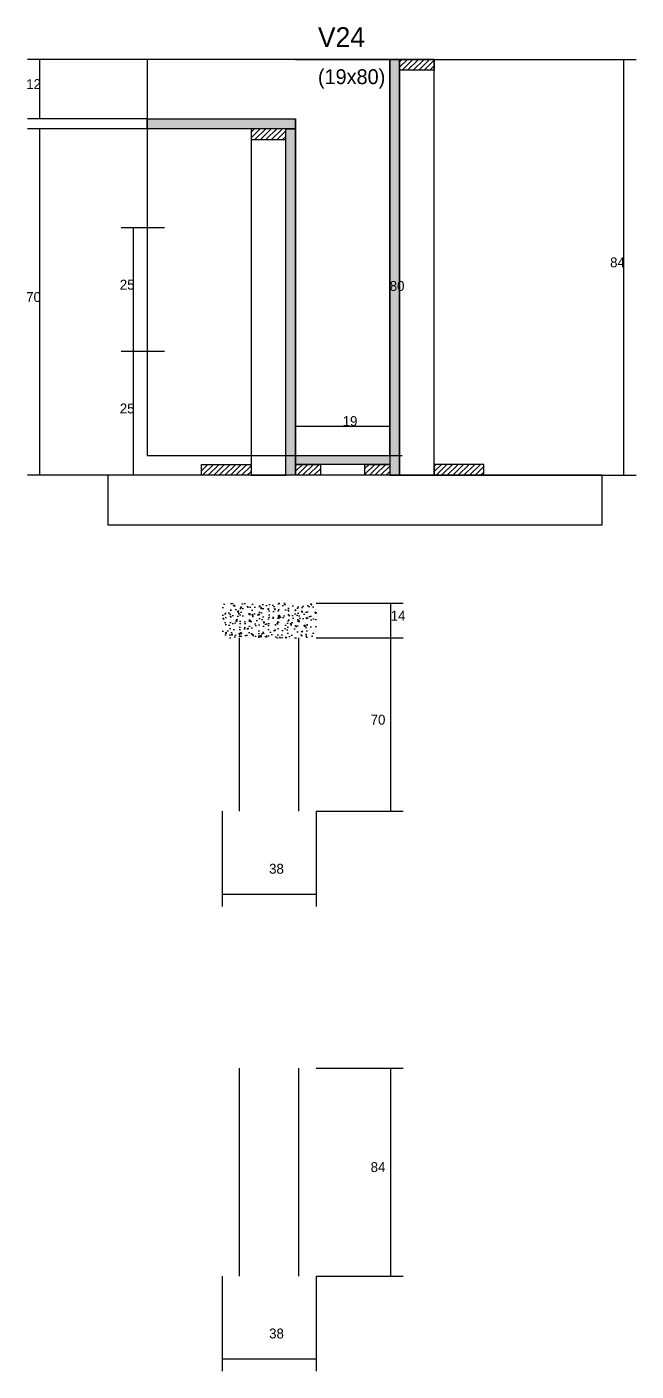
# Model space of a CAD drawing. Header units: metres. Extents: x 129177 to 131033, y 26891 to 28193.
# Drawn here: x 130787 to 131033, y 27603 to 28146 of the extents above; entities that cross this region are included whole.
import ezdxf

# ---------------------------------------------------------------- set-up
doc = ezdxf.new("R2010")
doc.units = ezdxf.units.M
for name, color, linetype in [('CONCRETO', 251, 'Continuous'), ('COTA', 4, 'Continuous'), ('Cota Seção (2x)', 4, 'Continuous'), ('Hachura', 253, 'Continuous'), ('Madeira', 126, 'Continuous'), ('Painéis', 200, 'Continuous'), ('SARR_2.2x7', 40, 'Continuous'), ('Texto Seção', 7, 'Continuous')]:
    doc.layers.add(name, color=color, linetype=linetype)

msp = doc.modelspace()

# ---------------------------------------------------------------- hatches: boundary and pattern name
at = {"layer": 'COTA'}
h = msp.add_hatch(dxfattribs=at)
h.set_pattern_fill('AR-CONC', scale=0.03)
h.paths.add_polyline_path([(130866.1, 27899), (130904.1, 27899), (130904.1, 27913), (130866.1, 27913)])
at = {"layer": 'Hachura'}
h = msp.add_hatch(color=8, dxfattribs=at)
h.dxf.hatch_style = 1
h.paths.add_polyline_path([(130937.8, 28132.7), (130933.8, 28132.7), (130933.8, 28132.7), (130933.8, 27964.7), (130933.8, 27964.7), (130937.8, 27964.7), (130937.8, 27964.7), (130937.8, 28132.7)])
h = msp.add_hatch(dxfattribs=at)
h.set_pattern_fill('ANSI31', scale=0.5)
h.paths.add_polyline_path([(130951.8, 28132.7), (130951.8, 28128.3), (130951.8, 28128.3), (130937.8, 28128.3), (130937.8, 28128.3), (130937.8, 28132.7), (130937.8, 28132.7), (130951.8, 28132.7)])
h = msp.add_hatch(color=8, dxfattribs=at)
h.dxf.hatch_style = 1
h.paths.add_polyline_path([(130835.8, 28104.7), (130835.8, 28108.7), (130835.8, 28108.7), (130895.8, 28108.7), (130895.8, 28108.7), (130895.8, 28104.7), (130895.8, 28104.7), (130835.8, 28104.7)])
h = msp.add_hatch(dxfattribs=at)
h.set_pattern_fill('ANSI31', scale=0.5)
h.paths.add_polyline_path([(130877.8, 28104.7), (130877.8, 28100.3), (130877.8, 28100.3), (130891.8, 28100.3), (130891.8, 28100.3), (130891.8, 28104.7), (130891.8, 28104.7), (130877.8, 28104.7)])
h = msp.add_hatch(color=8, dxfattribs=at)
h.dxf.hatch_style = 1
h.paths.add_polyline_path([(130891.8, 28104.7), (130895.8, 28104.7), (130895.8, 28104.7), (130895.8, 27964.7), (130895.8, 27964.7), (130891.8, 27964.7), (130891.8, 27964.7), (130891.8, 28104.7)])
h = msp.add_hatch(color=8, dxfattribs=at)
h.dxf.hatch_style = 1
h.paths.add_polyline_path([(130895.8, 27969.1), (130895.8, 27972.7), (130895.8, 27972.7), (130933.8, 27972.7), (130933.8, 27972.7), (130933.8, 27969.1), (130933.8, 27969.1), (130895.8, 27969.1)])
h = msp.add_hatch(dxfattribs=at)
h.set_pattern_fill('ANSI31', scale=0.5)
h.paths.add_polyline_path([(130857.8, 27964.7), (130857.8, 27969.1), (130857.8, 27969.1), (130877.8, 27969.1), (130877.8, 27969.1), (130877.8, 27964.7), (130877.8, 27964.7), (130857.8, 27964.7)])
h = msp.add_hatch(dxfattribs=at)
h.set_pattern_fill('ANSI31', scale=0.5)
h.paths.add_polyline_path([(130895.8, 27964.7), (130895.8, 27969.1), (130895.8, 27969.1), (130905.8, 27969.1), (130905.8, 27969.1), (130905.8, 27964.7), (130905.8, 27964.7), (130895.8, 27964.7)])
h = msp.add_hatch(dxfattribs=at)
h.set_pattern_fill('ANSI31', scale=0.5)
h.paths.add_polyline_path([(130923.8, 27964.7), (130923.8, 27969.1), (130923.8, 27969.1), (130933.8, 27969.1), (130933.8, 27969.1), (130933.8, 27964.7), (130933.8, 27964.7), (130923.8, 27964.7)])
h = msp.add_hatch(dxfattribs=at)
h.set_pattern_fill('ANSI31', scale=0.5)
h.paths.add_polyline_path([(130971.8, 27964.7), (130971.8, 27969.1), (130971.8, 27969.1), (130951.8, 27969.1), (130951.8, 27969.1), (130951.8, 27964.7), (130951.8, 27964.7), (130971.8, 27964.7)])

# ---------------------------------------------------------------- linework, layer by layer
at = {"layer": 'CONCRETO'}
for points in [[(130933.8, 28112.7), (130933.8, 28132.7), (130835.8, 28132.7), (130835.8, 28108.7), (130895.8, 28108.7), (130895.8, 27972.7), (130933.8, 27972.7), (130933.8, 28112.7)], [(130835.8, 27972.7), (130933.8, 27972.7), (130933.8, 28132.7), (130835.8, 28132.7)]]:
    msp.add_lwpolyline(points, close=True, dxfattribs=at)
at = {"layer": 'COTA'}
for p, q in [((130835.8, 28132.7), (130787.5, 28132.7)), ((130792.5, 28108.7), (130792.5, 28132.7)), ((130951.8, 28132.7), (131033.3, 28132.7)), ((131028.3, 27964.7), (131028.3, 28132.7)), ((130835.8, 28108.7), (130787.5, 28108.7)), ((130835.8, 28104.7), (130787.5, 28104.7)), ((130792.5, 27964.7), (130792.5, 28104.7)), ((130842.8, 28064.7), (130825.3, 28064.7)), ((130830.3, 28014.7), (130830.3, 28064.7)), ((130842.8, 28014.7), (130825.3, 28014.7)), ((130842.8, 28014.7), (130825.3, 28014.7)), ((130830.3, 27964.7), (130830.3, 28014.7)), ((130857.8, 27964.7), (130787.5, 27964.7)), ((130842.8, 27964.7), (130825.3, 27964.7)), ((130971.8, 27964.7), (131033.3, 27964.7)), ((130904.1, 27913), (130939.2, 27913)), ((130934.2, 27899), (130934.2, 27913)), ((130904.1, 27899), (130939.2, 27899)), ((130904.1, 27899), (130939.2, 27899)), ((130934.2, 27829), (130934.2, 27899)), ((130866.1, 27829), (130866.1, 27790.5)), ((130904.1, 27829), (130904.1, 27790.5)), ((130904.1, 27829), (130939.2, 27829)), ((130866.1, 27795.5), (130904.1, 27795.5)), ((130904.1, 27725.3), (130939.2, 27725.3)), ((130934.2, 27641.3), (130934.2, 27725.3)), ((130866.1, 27641.3), (130866.1, 27602.9)), ((130904.1, 27641.3), (130904.1, 27602.9)), ((130904.1, 27641.3), (130939.2, 27641.3)), ((130866.1, 27607.9), (130904.1, 27607.9))]:
    msp.add_line(p, q, dxfattribs=at)
at = {"layer": 'Cota Seção (2x)'}
for p, q in [((130895.8, 28132.7), (130938.8, 28132.7)), ((130933.8, 27972.7), (130933.8, 28132.7)), ((130895.8, 27972.7), (130895.8, 27989.6)), ((130933.8, 27972.7), (130933.8, 27989.6)), ((130895.8, 27984.6), (130933.8, 27984.6)), ((130895.8, 27972.7), (130938.8, 27972.7))]:
    msp.add_line(p, q, dxfattribs=at)
at = {"layer": 'Madeira'}
for points in [[(130951.8, 28132.7), (130951.8, 28128.3), (130937.8, 28128.3), (130937.8, 28132.7)], [(130951.8, 28132.7), (130937.8, 28132.7), (130937.8, 27964.7), (130951.8, 27964.7)], [(130877.8, 28104.7), (130877.8, 28100.3), (130891.8, 28100.3), (130891.8, 28104.7)], [(130877.8, 27964.7), (130891.8, 27964.7), (130891.8, 28104.7), (130877.8, 28104.7)], [(130857.8, 27964.7), (130857.8, 27969.1), (130877.8, 27969.1), (130877.8, 27964.7)], [(130895.8, 27964.7), (130895.8, 27969.1), (130905.8, 27969.1), (130905.8, 27964.7)], [(130923.8, 27964.7), (130923.8, 27969.1), (130933.8, 27969.1), (130933.8, 27964.7)], [(130971.8, 27964.7), (130971.8, 27969.1), (130951.8, 27969.1), (130951.8, 27964.7)], [(130820, 27944.7), (131019.6, 27944.7), (131019.6, 27964.7), (130820, 27964.7)]]:
    msp.add_lwpolyline(points, close=True, dxfattribs=at)
at = {"layer": 'Painéis'}
for p, q in [((130835.8, 28108.7), (130895.8, 28108.7)), ((130835.8, 28104.7), (130835.8, 28108.7)), ((130895.8, 28104.7), (130895.8, 28108.7)), ((130895.8, 27964.7), (130895.8, 28104.7))]:
    msp.add_line(p, q, dxfattribs=at)
for points in [[(130937.8, 28132.7), (130933.8, 28132.7), (130933.8, 27964.7), (130937.8, 27964.7)], [(130835.8, 28104.7), (130835.8, 28108.7), (130895.8, 28108.7), (130895.8, 28104.7)], [(130891.8, 28104.7), (130895.8, 28104.7), (130895.8, 27964.7), (130891.8, 27964.7)], [(130895.8, 27969.1), (130895.8, 27972.7), (130933.8, 27972.7), (130933.8, 27969.1)]]:
    msp.add_lwpolyline(points, close=True, dxfattribs=at)
at = {"layer": 'SARR_2.2x7'}
for p, q in [((130873.1, 27829), (130873.1, 27899)), ((130897.1, 27829), (130897.1, 27899)), ((130873.1, 27641.3), (130873.1, 27725.3)), ((130897.1, 27641.3), (130897.1, 27725.3))]:
    msp.add_line(p, q, dxfattribs=at)

# ---------------------------------------------------------------- texts
at = {"layer": 'COTA'}
for s, p in [('12', (130787, 28120.7)), ('84', (131022.8, 28048.7)), ('25', (130824.8, 28039.7)), ('70', (130787, 28034.7)), ('25', (130824.8, 27989.7)), ('14', (130934.2, 27906)), ('70', (130926.1, 27864)), ('38', (130885.1, 27803.8)), ('84', (130926.1, 27683.3)), ('38', (130885.1, 27616.1))]:
    msp.add_text(s, height=4, dxfattribs=at).set_placement(p)
at = {"layer": 'Cota Seção (2x)'}
for s, p in [('80', (130933.8, 28039.2)), ('19', (130914.8, 27984.6))]:
    msp.add_text(s, height=4, dxfattribs=at).set_placement(p)
at = {"layer": 'Texto Seção'}
for s, height, p in [('V24', 8, (130904.8, 28137.7)), ('(19x80)', 6, (130904.8, 28122.7))]:
    msp.add_text(s, height=height, dxfattribs=at).set_placement(p)

doc.saveas('drawing.dxf')
